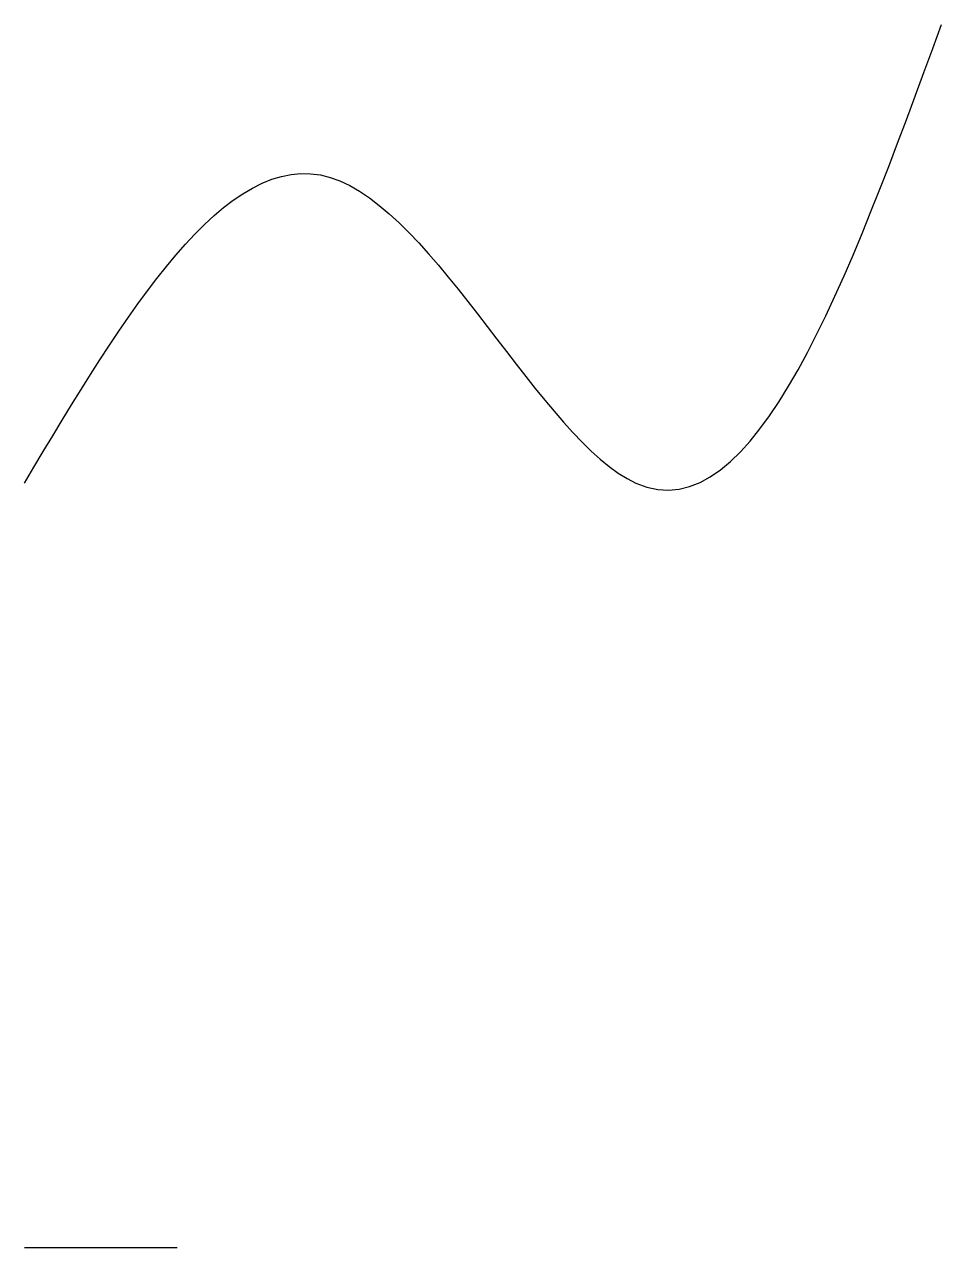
# Model space of a CAD drawing. Header units: metres. Extents: x 0 to 6, y 0 to 8.
import ezdxf

# ---------------------------------------------------------------- set-up
doc = ezdxf.new("R2010")
doc.units = ezdxf.units.M

msp = doc.modelspace()

# ---------------------------------------------------------------- linework, layer by layer
msp.add_line((0, 0), (1, 0))
msp.add_spline([(0, 5), (2, 7), (4, 5), (6, 8)], degree=3)

doc.saveas('drawing.dxf')
